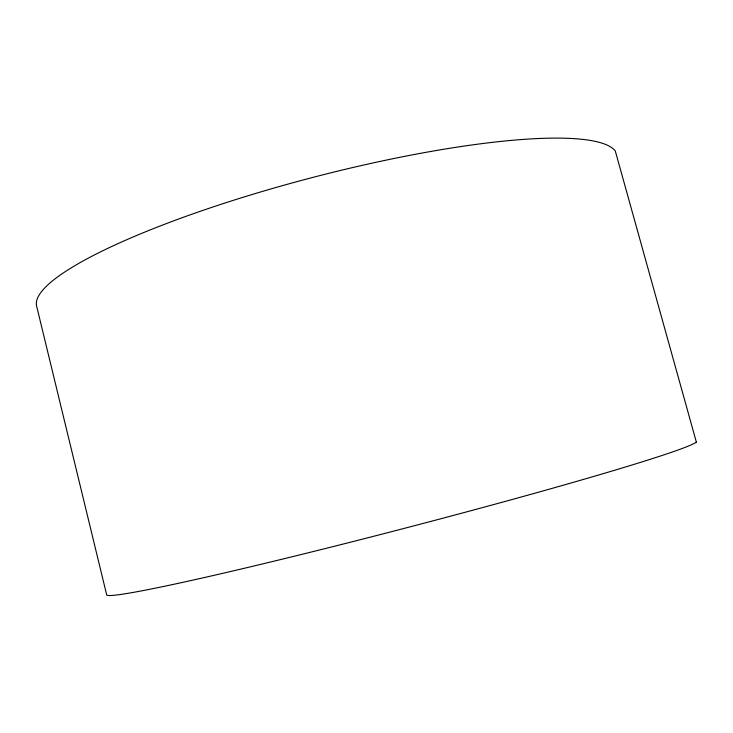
<?xml version="1.0" encoding="UTF-8"?>
<svg xmlns="http://www.w3.org/2000/svg" width="733" height="733" viewBox="0 0 733 733"><rect width="100%" height="100%" fill="white"/><g stroke="black" fill="none" stroke-linecap="round" stroke-linejoin="round"><path stroke-width="1.1" d="M696.35 442.081L615.28 150.961A300.026 55.057 -14.6 0 0 301.602 180.382A300.026 55.057 -14.6 0 0 36.65 306.202L106.67 594.802A305.02 10.693 -14.6 0 0 392.815 531.343A305.02 10.693 -14.6 0 0 696.35 442.081"/></g></svg>
